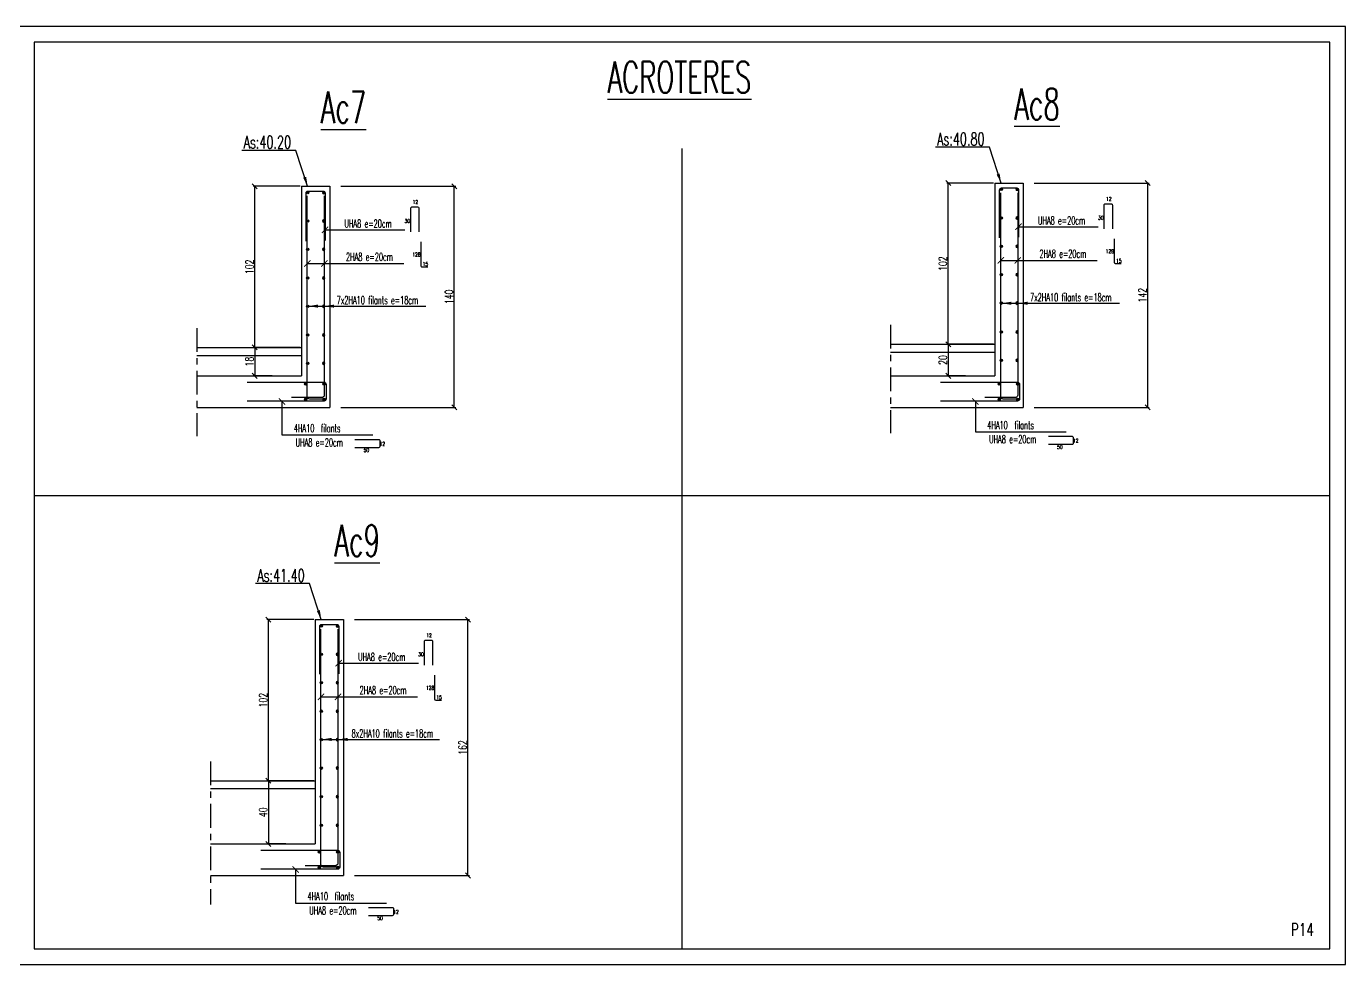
# Model space of a CAD drawing. Extents: x 308 to 787, y -199 to -146.
# Drawn here: x 766.09 to 786.97, y -169.39 to -154.54 of the extents above; entities that cross this region are included whole.
import ezdxf

# ---------------------------------------------------------------- set-up
doc = ezdxf.new("R2010")
doc.units = 0
doc.header["$LTSCALE"] = 0.5
doc.header["$MEASUREMENT"] = 0
doc.linetypes.add('AXES2', pattern=[1.125, 0.75, -0.125, 0.125, -0.125])
doc.layers.get('0').update_dxf_attribs({"linetype": 'CONTINUOUS'})
doc.layers.get('DEFPOINTS').update_dxf_attribs({"linetype": 'CONTINUOUS'})
for name, color, linetype in [('CADRE-CART', 7, 'CONTINUOUS'), ('COTATION', 7, 'CONTINUOUS'), ('FERRAILLAGE', 1, 'CONTINUOUS'), ('HABILLAGE', 7, 'CONTINUOUS'), ('I84 - FERRAILLAGE', 1, 'CONTINUOUS'), ('MURS', 3, 'CONTINUOUS'), ('Texte', 7, 'CONTINUOUS')]:
    doc.layers.add(name, color=color, linetype=linetype)
doc.styles.add('ROMANS8', font='romans.shx', dxfattribs={"width": 0.7})
doc.dimstyles.new('COT50 cm', dxfattribs={"dimtxt": 0.15, "dimasz": 0.06, "dimexe": 0.03, "dimexo": 0.1, "dimgap": 0.05, "dimtad": 1, "dimdec": 0, "dimlfac": 100, "dimzin": 0, "dimdsep": 46, "dimtxsty": 'ROMANS8', "dimblk1": 'OBLIQUE', "dimblk2": 'OBLIQUE', "dimsah": 1, "dimcen": 0.03, "dimdle": 0.03, "dimclrt": 1, "dimadec": 0, "dimazin": 0, "dimtfac": 1, "dimtdec": 0, "dimtmove": 0, "dimatfit": 3, "dimfxl": 0, "dimtolj": 1, "dimtzin": 0, "dimlwd": -1, "dimlwe": -1, "dimarcsym": 0})
doc.dimstyles.new('I84 1-20 cm', dxfattribs={"dimscale": 0.4, "dimtxt": 0.32, "dimasz": 0.2, "dimexe": 0.06, "dimexo": 0.05, "dimgap": 0.05, "dimtad": 1, "dimdec": 1, "dimlfac": 40, "dimzin": 9, "dimdsep": 46, "dimtxsty": 'ROMANS8', "dimblk": 'OBLIQUE', "dimcen": 0.09, "dimclrd": 256, "dimclre": 256, "dimclrt": 1, "dimadec": 0, "dimazin": 0, "dimtfac": 1, "dimtdec": 1, "dimtofl": 0, "dimtmove": 2, "dimatfit": 3, "dimfxl": 0, "dimtolj": 1, "dimtzin": 0, "dimarcsym": 0})

# ---------------------------------------------------------------- blocks, each defined once
blk = doc.blocks.new('_Oblique')
at = {"layer": 'COTATION', "color": 0, "lineweight": -2}
blk.add_line((-0.5, -0.5), (0.5, 0.5), dxfattribs=at)
blk = doc.blocks.new('*D990')
at = {"layer": 'COTATION', "lineweight": -2, "transparency": 16777216}
for p, q in [((770.425, -157.071), (769.683, -157.071)), ((769.707, -159.621), (769.707, -157.071)), ((770.425, -159.621), (769.683, -159.621))]:
    blk.add_line(p, q, dxfattribs=at)
at = {"layer": 'DEFPOINTS', "color": 0, "transparency": 16777216}
for p in [(769.707, -157.071), (770.445, -157.071), (770.445, -159.621)]:
    blk.add_point(p, dxfattribs=at)
at = {"layer": 'COTATION', "lineweight": -2, "transparency": 16777216, "xscale": 0.08000000000000002, "yscale": 0.08000000000000002, "zscale": 0.08000000000000002}
for p, rotation in [((769.707, -157.071), 90), ((769.707, -159.621), 270)]:
    blk.add_blockref('_Oblique', p, dxfattribs=dict(at, rotation=rotation))
at = {"layer": 'COTATION', "color": 1, "transparency": 16777216, "insert": (769.623, -158.346), "char_height": 0.128, "attachment_point": 5, "rotation": 90, "style": 'ROMANS8'}
blk.add_mtext('\\A1;102', dxfattribs=at)
blk = doc.blocks.new('A$C27DF6537')
at = {"layer": 'I84 - FERRAILLAGE', "linetype": 'Continuous'}
blk.add_hatch(color=256, dxfattribs=at).paths.add_polyline_path([(0.0075, 0, 1), (-0.0075, 0, 1)])
blk.add_circle((0, 0), 0.0075, dxfattribs=at)
blk = doc.blocks.new('*D993')
at = {"layer": 'COTATION', "lineweight": -2, "transparency": 16777216}
for p, q in [((770.425, -159.621), (769.683, -159.621)), ((769.707, -159.621), (769.707, -160.071)), ((769.981, -160.071), (769.683, -160.071))]:
    blk.add_line(p, q, dxfattribs=at)
at = {"layer": 'DEFPOINTS', "color": 0, "transparency": 16777216}
for p in [(770.445, -159.621), (769.707, -160.071), (770.001, -160.071)]:
    blk.add_point(p, dxfattribs=at)
at = {"layer": 'COTATION', "lineweight": -2, "transparency": 16777216, "xscale": 0.08000000000000002, "yscale": 0.08000000000000002, "zscale": 0.08000000000000002}
for p, rotation in [((769.707, -159.621), 90), ((769.707, -160.071), 270)]:
    blk.add_blockref('_Oblique', p, dxfattribs=dict(at, rotation=rotation))
at = {"layer": 'COTATION', "color": 1, "transparency": 16777216, "insert": (769.623, -159.846), "char_height": 0.128, "attachment_point": 5, "rotation": 90, "style": 'ROMANS8'}
blk.add_mtext('\\A1;18', dxfattribs=at)
blk = doc.blocks.new('*D994')
at = {"layer": 'COTATION', "lineweight": -2, "transparency": 16777216}
for p, q in [((771.068, -157.071), (772.888, -157.071)), ((772.864, -160.571), (772.864, -157.071)), ((771.068, -160.571), (772.888, -160.571))]:
    blk.add_line(p, q, dxfattribs=at)
at = {"layer": 'DEFPOINTS', "color": 0, "transparency": 16777216}
for p in [(771.048, -157.071), (772.864, -157.071), (771.048, -160.571)]:
    blk.add_point(p, dxfattribs=at)
at = {"layer": 'COTATION', "lineweight": -2, "transparency": 16777216, "xscale": 0.08000000000000002, "yscale": 0.08000000000000002, "zscale": 0.08000000000000002}
for p, rotation in [((772.864, -157.071), 90), ((772.864, -160.571), 270)]:
    blk.add_blockref('_Oblique', p, dxfattribs=dict(at, rotation=rotation))
at = {"layer": 'COTATION', "color": 1, "transparency": 16777216, "insert": (772.78, -158.821), "char_height": 0.128, "attachment_point": 5, "rotation": 90, "style": 'ROMANS8'}
blk.add_mtext('\\A1;140', dxfattribs=at)
blk = doc.blocks.new('*D995')
at = {"layer": 'COTATION', "lineweight": -2, "transparency": 16777216}
for p, q in [((781.398, -157.021), (780.656, -157.021)), ((780.68, -159.571), (780.68, -157.021)), ((781.398, -159.571), (780.656, -159.571))]:
    blk.add_line(p, q, dxfattribs=at)
at = {"layer": 'DEFPOINTS', "color": 0, "transparency": 16777216}
for p in [(780.68, -157.021), (781.418, -157.021), (781.418, -159.571)]:
    blk.add_point(p, dxfattribs=at)
at = {"layer": 'COTATION', "lineweight": -2, "transparency": 16777216, "xscale": 0.08000000000000002, "yscale": 0.08000000000000002, "zscale": 0.08000000000000002}
for p, rotation in [((780.68, -157.021), 90), ((780.68, -159.571), 270)]:
    blk.add_blockref('_Oblique', p, dxfattribs=dict(at, rotation=rotation))
at = {"layer": 'COTATION', "color": 1, "transparency": 16777216, "insert": (780.596, -158.296), "char_height": 0.128, "attachment_point": 5, "rotation": 90, "style": 'ROMANS8'}
blk.add_mtext('\\A1;102', dxfattribs=at)
blk = doc.blocks.new('*D996')
at = {"layer": 'COTATION', "lineweight": -2, "transparency": 16777216}
for p, q in [((781.398, -159.571), (780.656, -159.571)), ((780.68, -159.571), (780.68, -160.071)), ((780.954, -160.071), (780.656, -160.071))]:
    blk.add_line(p, q, dxfattribs=at)
at = {"layer": 'DEFPOINTS', "color": 0, "transparency": 16777216}
for p in [(781.418, -159.571), (780.68, -160.071), (780.974, -160.071)]:
    blk.add_point(p, dxfattribs=at)
at = {"layer": 'COTATION', "lineweight": -2, "transparency": 16777216, "xscale": 0.08000000000000002, "yscale": 0.08000000000000002, "zscale": 0.08000000000000002}
for p, rotation in [((780.68, -159.571), 90), ((780.68, -160.071), 270)]:
    blk.add_blockref('_Oblique', p, dxfattribs=dict(at, rotation=rotation))
at = {"layer": 'COTATION', "color": 1, "transparency": 16777216, "insert": (780.596, -159.821), "char_height": 0.128, "attachment_point": 5, "rotation": 90, "style": 'ROMANS8'}
blk.add_mtext('\\A1;20', dxfattribs=at)
blk = doc.blocks.new('*D997')
at = {"layer": 'COTATION', "lineweight": -2, "transparency": 16777216}
for p, q in [((782.041, -157.021), (783.861, -157.021)), ((783.837, -160.571), (783.837, -157.021)), ((782.041, -160.571), (783.861, -160.571))]:
    blk.add_line(p, q, dxfattribs=at)
at = {"layer": 'DEFPOINTS', "color": 0, "transparency": 16777216}
for p in [(782.021, -157.021), (783.837, -157.021), (782.021, -160.571)]:
    blk.add_point(p, dxfattribs=at)
at = {"layer": 'COTATION', "lineweight": -2, "transparency": 16777216, "xscale": 0.08000000000000002, "yscale": 0.08000000000000002, "zscale": 0.08000000000000002}
for p, rotation in [((783.837, -157.021), 90), ((783.837, -160.571), 270)]:
    blk.add_blockref('_Oblique', p, dxfattribs=dict(at, rotation=rotation))
at = {"layer": 'COTATION', "color": 1, "transparency": 16777216, "insert": (783.753, -158.796), "char_height": 0.128, "attachment_point": 5, "rotation": 90, "style": 'ROMANS8'}
blk.add_mtext('\\A1;142', dxfattribs=at)
blk = doc.blocks.new('*D998')
at = {"layer": 'COTATION', "lineweight": -2, "transparency": 16777216}
for p, q in [((770.641, -163.929), (769.899, -163.929)), ((769.923, -166.479), (769.923, -163.929)), ((770.641, -166.479), (769.899, -166.479))]:
    blk.add_line(p, q, dxfattribs=at)
at = {"layer": 'DEFPOINTS', "color": 0, "transparency": 16777216}
for p in [(769.923, -163.929), (770.661, -163.929), (770.661, -166.479)]:
    blk.add_point(p, dxfattribs=at)
at = {"layer": 'COTATION', "lineweight": -2, "transparency": 16777216, "xscale": 0.08000000000000002, "yscale": 0.08000000000000002, "zscale": 0.08000000000000002}
for p, rotation in [((769.923, -163.929), 90), ((769.923, -166.479), 270)]:
    blk.add_blockref('_Oblique', p, dxfattribs=dict(at, rotation=rotation))
at = {"layer": 'COTATION', "color": 1, "transparency": 16777216, "insert": (769.839, -165.204), "char_height": 0.128, "attachment_point": 5, "rotation": 90, "style": 'ROMANS8'}
blk.add_mtext('\\A1;102', dxfattribs=at)
blk = doc.blocks.new('*D999')
at = {"layer": 'COTATION', "lineweight": -2, "transparency": 16777216}
for p, q in [((770.641, -166.479), (769.899, -166.479)), ((769.923, -166.479), (769.923, -167.479)), ((770.197, -167.479), (769.899, -167.479))]:
    blk.add_line(p, q, dxfattribs=at)
at = {"layer": 'DEFPOINTS', "color": 0, "transparency": 16777216}
for p in [(770.661, -166.479), (769.923, -167.479), (770.217, -167.479)]:
    blk.add_point(p, dxfattribs=at)
at = {"layer": 'COTATION', "lineweight": -2, "transparency": 16777216, "xscale": 0.08000000000000002, "yscale": 0.08000000000000002, "zscale": 0.08000000000000002}
for p, rotation in [((769.923, -166.479), 90), ((769.923, -167.479), 270)]:
    blk.add_blockref('_Oblique', p, dxfattribs=dict(at, rotation=rotation))
at = {"layer": 'COTATION', "color": 1, "transparency": 16777216, "insert": (769.839, -166.979), "char_height": 0.128, "attachment_point": 5, "rotation": 90, "style": 'ROMANS8'}
blk.add_mtext('\\A1;40', dxfattribs=at)
blk = doc.blocks.new('*D1000')
at = {"layer": 'COTATION', "lineweight": -2, "transparency": 16777216}
for p, q in [((771.284, -163.929), (773.104, -163.929)), ((773.08, -167.979), (773.08, -163.929)), ((771.284, -167.979), (773.104, -167.979))]:
    blk.add_line(p, q, dxfattribs=at)
at = {"layer": 'DEFPOINTS', "color": 0, "transparency": 16777216}
for p in [(771.264, -163.929), (773.08, -163.929), (771.264, -167.979)]:
    blk.add_point(p, dxfattribs=at)
at = {"layer": 'COTATION', "lineweight": -2, "transparency": 16777216, "xscale": 0.08000000000000002, "yscale": 0.08000000000000002, "zscale": 0.08000000000000002}
for p, rotation in [((773.08, -163.929), 90), ((773.08, -167.979), 270)]:
    blk.add_blockref('_Oblique', p, dxfattribs=dict(at, rotation=rotation))
at = {"layer": 'COTATION', "color": 1, "transparency": 16777216, "insert": (772.996, -165.954), "char_height": 0.128, "attachment_point": 5, "rotation": 90, "style": 'ROMANS8'}
blk.add_mtext('\\A1;162', dxfattribs=at)

msp = doc.modelspace()

# ---------------------------------------------------------------- linework, layer by layer
at = {"color": 4}
msp.add_lwpolyline([(786.9678, -169.39), (786.9678, -154.54), (765.9678, -154.54), (765.9678, -169.39)], close=True, dxfattribs=at)
at = {"color": 7}
msp.add_lwpolyline([(766.2178, -169.14), (786.7178, -169.14), (786.7178, -154.79), (766.2178, -154.79)], close=True, dxfattribs=at)
at = {"layer": 'CADRE-CART'}
msp.add_line((776.4678, -169.14), (776.4678, -156.4703), dxfattribs=at)
at = {"layer": 'COTATION', "color": 0}
for p, q in [((768.7925, -159.6215), (770.4449, -159.6215)), ((779.7655, -159.5715), (781.4179, -159.5715)), ((768.7925, -159.7465), (770.4449, -159.7465)), ((779.7655, -159.6965), (781.4179, -159.6965)), ((769.0086, -166.4795), (770.661, -166.4795)), ((769.0086, -166.6045), (770.661, -166.6045))]:
    msp.add_line(p, q, dxfattribs=at)
at = {"layer": 'COTATION'}
for q in [(786.7178, -161.965), (776.4678, -161.965)]:
    msp.add_line((766.2178, -161.965), q, dxfattribs=at)
at = {"layer": 'FERRAILLAGE', "color": 6, "linetype": 'AXES2'}
for p, q in [((779.7655, -159.2644), (779.7655, -160.9783)), ((768.7925, -159.3144), (768.7925, -161.0283)), ((769.0086, -166.1725), (769.0086, -168.4364))]:
    msp.add_line(p, q, dxfattribs=at)
at = {"layer": 'FERRAILLAGE'}
for points in [[(770.5199, -157.9374), (770.5199, -157.1765, -0.4142136), (770.5499, -157.1465), (770.7899, -157.1465, -0.4142136), (770.8199, -157.1765), (770.8199, -157.9269)], [(781.7787, -157.1719), (781.7787, -160.3757, -0.4142136), (781.7387, -160.4157), (781.2608, -160.4157)], [(781.4929, -157.8874), (781.4929, -157.1265, -0.4142136), (781.5229, -157.0965), (781.7629, -157.0965, -0.4142136), (781.7929, -157.1265), (781.7929, -157.8769)], [(781.7472, -160.4392), (781.5512, -160.4392, -0.4142136), (781.5112, -160.3992), (781.5112, -157.1719)], [(770.8057, -157.2219), (770.8057, -160.3757, -0.4142136), (770.7657, -160.4157), (770.2877, -160.4157)], [(770.7742, -160.4392), (770.5782, -160.4392, -0.4142136), (770.5382, -160.3992), (770.5382, -157.2219)], [(772.1745, -157.7921), (772.1745, -157.4174, -0.4142136), (772.1945, -157.3974), (772.2845, -157.3974, -0.4142136), (772.3045, -157.4174), (772.3045, -157.7921)], [(783.1476, -157.7421), (783.1476, -157.3674, -0.4142136), (783.1676, -157.3474), (783.2576, -157.3474, -0.4142136), (783.2776, -157.3674), (783.2776, -157.7421)], [(772.3342, -157.9501), (772.3342, -158.3247, 0.4142136), (772.3542, -158.3447), (772.4442, -158.3447)], [(783.3073, -157.9001), (783.3073, -158.2747, 0.4142136), (783.3273, -158.2947), (783.4173, -158.2947)], [(769.5843, -160.1714), (770.8043, -160.1714, -0.4142136), (770.8343, -160.2014), (770.8343, -160.4415, -0.4142136), (770.8043, -160.4715), (769.5843, -160.4715)], [(780.5574, -160.1714), (781.7774, -160.1714, -0.4142136), (781.8074, -160.2014), (781.8074, -160.4415, -0.4142136), (781.7774, -160.4715), (780.5574, -160.4715)], [(771.2909, -161.078), (771.6656, -161.078, -0.4142136), (771.6856, -161.098), (771.6856, -161.188, -0.4142136), (771.6656, -161.208), (771.2909, -161.208)], [(782.2639, -161.028), (782.6386, -161.028, -0.4142136), (782.6586, -161.048), (782.6586, -161.138, -0.4142136), (782.6386, -161.158), (782.2639, -161.158)], [(770.736, -164.7954), (770.736, -164.0345, -0.4142136), (770.766, -164.0045), (771.006, -164.0045, -0.4142136), (771.036, -164.0345), (771.036, -164.7849)], [(771.0218, -164.0799), (771.0218, -167.7838, -0.4142136), (770.9818, -167.8238), (770.5039, -167.8238)], [(770.9903, -167.8473), (770.7943, -167.8473, -0.4142136), (770.7543, -167.8073), (770.7543, -164.0799)], [(772.3906, -164.6502), (772.3906, -164.2755, -0.4142136), (772.4106, -164.2555), (772.5006, -164.2555, -0.4142136), (772.5206, -164.2755), (772.5206, -164.6502)], [(772.5503, -164.8081), (772.5503, -165.1828, 0.4142136), (772.5703, -165.2028), (772.6603, -165.2028)], [(769.8005, -167.5795), (771.0205, -167.5795, -0.4142136), (771.0505, -167.6095), (771.0505, -167.8495, -0.4142136), (771.0205, -167.8795), (769.8005, -167.8795)], [(771.507, -168.4861), (771.8817, -168.4861, -0.4142136), (771.9017, -168.5061), (771.9017, -168.5961, -0.4142136), (771.8817, -168.6161), (771.507, -168.6161)]]:
    msp.add_lwpolyline(points, format="xyb", dxfattribs=at)
at = {"layer": 'MURS'}
for p, q in [((770.4449, -157.0715), (770.4449, -160.0715)), ((770.4449, -157.0715), (770.8949, -157.0715)), ((770.8949, -157.0715), (770.8949, -160.5715)), ((781.4179, -157.0215), (781.4179, -160.0715)), ((781.4179, -157.0215), (781.8679, -157.0215)), ((781.8679, -157.0215), (781.8679, -160.5715)), ((768.7925, -160.0715), (770.4449, -160.0715)), ((779.7655, -160.0715), (781.4179, -160.0715)), ((768.7925, -160.5715), (770.8949, -160.5715)), ((779.7655, -160.5715), (781.8679, -160.5715)), ((770.661, -163.9295), (770.661, -167.4795)), ((770.661, -163.9295), (771.111, -163.9295)), ((771.111, -163.9295), (771.111, -167.9795)), ((769.0086, -167.4795), (770.661, -167.4795)), ((769.0086, -167.9795), (771.111, -167.9795))]:
    msp.add_line(p, q, dxfattribs=at)

# ---------------------------------------------------------------- block references
at = {"layer": 'FERRAILLAGE', "linetype": 'Continuous', "yscale": 2.5, "zscale": 2.5}
for p, xscale in [((770.5447, -157.1706), 2.5), ((770.7951, -157.1706), -2.5), ((781.5177, -157.1206), 2.5), ((781.7682, -157.1206), -2.5), ((770.5447, -157.6206), 2.5), ((770.7951, -157.6206), -2.5), ((781.5177, -157.5706), 2.5), ((781.7682, -157.5706), -2.5), ((781.5177, -158.0206), 2.5), ((781.7682, -158.0206), -2.5), ((770.5447, -158.0706), 2.5), ((770.7951, -158.0706), -2.5), ((770.5447, -158.5206), 2.5), ((770.7951, -158.5206), -2.5), ((781.5177, -158.4706), 2.5), ((781.7682, -158.4706), -2.5), ((770.5447, -158.9706), 2.5), ((770.7951, -158.9706), -2.5), ((781.5177, -158.9206), 2.5), ((781.7682, -158.9206), -2.5), ((770.5447, -159.4224), 2.5), ((770.7951, -159.4224), -2.5), ((781.5177, -159.3768), 2.5), ((781.7682, -159.3768), -2.5), ((770.5447, -159.8738), 2.5), ((770.7951, -159.8738), -2.5), ((781.5177, -159.8238), 2.5), ((781.7682, -159.8238), -2.5), ((770.5133, -160.2014), 2.5), ((770.8043, -160.2014), 2.5), ((781.4863, -160.2014), 2.5), ((781.7774, -160.2014), 2.5), ((770.5133, -160.4415), 2.5), ((770.8043, -160.4415), 2.5), ((781.4863, -160.4415), 2.5), ((781.7774, -160.4415), 2.5), ((770.7608, -164.0286), 2.5), ((771.0112, -164.0286), -2.5), ((770.7608, -164.4786), 2.5), ((771.0112, -164.4786), -2.5), ((770.7608, -164.9286), 2.5), ((771.0112, -164.9286), -2.5), ((770.7608, -165.3786), 2.5), ((771.0112, -165.3786), -2.5), ((770.7608, -165.8286), 2.5), ((771.0112, -165.8286), -2.5), ((770.7608, -166.2804), 2.5), ((771.0112, -166.2804), -2.5), ((770.7608, -166.7318), 2.5), ((771.0112, -166.7318), -2.5), ((770.7608, -167.1839), 2.5), ((771.0112, -167.1839), -2.5), ((770.7294, -167.6095), 2.5), ((771.0205, -167.6095), 2.5), ((770.7294, -167.8495), 2.5), ((771.0205, -167.8495), 2.5)]:
    msp.add_blockref('A$C27DF6537', p, dxfattribs=dict(at, xscale=xscale))

# ---------------------------------------------------------------- texts
at = {"layer": 'FERRAILLAGE', "color": 7, "style": 'ROMANS8', "width": 0.7}
for s, p in [('12', (772.2031, -157.3512)), ('12', (783.1762, -157.3012)), ('30', (772.0768, -157.6493)), ('30', (783.0498, -157.5993)), ('128', (772.1982, -158.1803)), ('128', (783.1713, -158.1303)), ('15', (783.3359, -158.2808)), ('15', (772.3628, -158.3308)), ('12', (771.6806, -161.1776)), ('12', (782.6536, -161.1276)), ('50', (771.4295, -161.2772)), ('50', (782.4025, -161.2272)), ('12', (772.4192, -164.2092)), ('30', (772.2929, -164.5074)), ('128', (772.4144, -165.0383)), ('15', (772.5789, -165.1888)), ('50', (771.6456, -168.6852)), ('12', (771.8967, -168.5856))]:
    msp.add_text(s, height=0.06, dxfattribs=at).set_placement(p)
at = {"layer": 'FERRAILLAGE', "color": 1, "style": 'ROMANS8', "width": 0.6}
for s, p in [('UHA8 e=20cm', (771.125, -157.7258)), ('UHA8 e=20cm', (782.0981, -157.6758)), ('2HA8 e=20cm', (771.1499, -158.252)), ('2HA8 e=20cm', (782.123, -158.202)), ('7x2HA10 filants e=18cm', (771.003, -158.9368)), ('7x2HA10 filants e=18cm', (781.9746, -158.8912)), ('4HA10  filants', (770.3237, -160.9642)), ('4HA10  filants', (781.2968, -160.9142)), ('UHA8 e=20cm', (770.3521, -161.1883)), ('UHA8 e=20cm', (781.3252, -161.1383)), ('UHA8 e=20cm', (771.3412, -164.5838)), ('2HA8 e=20cm', (771.366, -165.1101)), ('8x2HA10 filants e=18cm', (771.2391, -165.7949)), ('4HA10  filants', (770.5398, -168.3723)), ('UHA8 e=20cm', (770.5683, -168.5963))]:
    msp.add_text(s, height=0.126654, dxfattribs=at).set_placement(p)
at = {"layer": 'HABILLAGE', "color": 1, "style": 'ROMANS8'}
for s, width, p in [('As:40.20', 0.65, (769.5291, -156.4731)), ('As:40.80', 0.65, (780.5022, -156.4231)), ('As:41.40', 0.65, (769.7452, -163.3312)), ('P14', 0.7, (786.101, -168.9361))]:
    msp.add_text(s, height=0.2, dxfattribs=dict(at, width=width)).set_placement(p)
at = {"layer": 'Texte', "color": 4, "style": 'ROMANS8', "width": 0.6}
for s, p in [('%%UACROTERES', (775.2891, -155.5938)), ('%%UAc7', (770.7516, -156.071)), ('%%UAc8', (781.7246, -156.021)), ('%%UAc9', (770.9677, -162.929))]:
    msp.add_text(s, height=0.5, dxfattribs=at).set_placement(p)

# ---------------------------------------------------------------- dimensions: what is measured, and where the dimension line sits
at = {"layer": 'COTATION', "color": 0}
for base, p1, p2, picture, middle in [((769.7073, -157.0715), (770.4449, -159.6215), (770.4449, -157.0715), '*D990', (769.6233, -158.3465)), ((772.8641, -157.0715), (771.0483, -160.5715), (771.0483, -157.0715), '*D994', (772.7801, -158.8215)), ((780.6803, -157.0215), (781.4179, -159.5715), (781.4179, -157.0215), '*D995', (780.5963, -158.2965)), ((783.8371, -157.0215), (782.0213, -160.5715), (782.0213, -157.0215), '*D997', (783.7531, -158.7965)), ((769.7073, -160.0715), (770.4449, -159.6215), (770.0009, -160.0715), '*D993', (769.6233, -159.8465)), ((780.6803, -160.0715), (781.4179, -159.5715), (780.9739, -160.0715), '*D996', (780.5963, -159.8215)), ((769.9234, -163.9295), (770.661, -166.4795), (770.661, -163.9295), '*D998', (769.8394, -165.2045)), ((773.0802, -163.9295), (771.2644, -167.9795), (771.2644, -163.9295), '*D1000', (772.9962, -165.9545)), ((769.9234, -167.4795), (770.661, -166.4795), (770.217, -167.4795), '*D999', (769.8394, -166.9795))]:
    dim = msp.add_linear_dim(base=base, p1=p1, p2=p2, angle=90, dimstyle='I84 1-20 cm', dxfattribs=at)
    dim.commit()
    dim.dimension.update_dxf_attribs({"geometry": picture, "text_midpoint": middle})

# ---------------------------------------------------------------- leaders
at = {"layer": 'COTATION'}
for points, override in [([(770.5433, -157.0715), (770.3577, -156.502), (769.5027, -156.502)], {"dimasz": 0.15, "dimtad": 0}), ([(781.5164, -157.0215), (781.3307, -156.452), (780.4757, -156.452)], {"dimasz": 0.15, "dimtad": 0}), ([(770.8199, -157.7603), (772.079, -157.7603)], {"dimasz": 0.1, "dimtad": 0, "dimldrblk": 'ArchTick'}), ([(781.7929, -157.7103), (783.052, -157.7103)], {"dimasz": 0.1, "dimtad": 0, "dimldrblk": 'ArchTick'}), ([(781.5112, -158.2429), (782.7703, -158.2429)], {"dimasz": 0.1, "dimtad": 0, "dimldrblk": 'ArchTick'}), ([(781.7787, -158.2429), (783.0378, -158.2429)], {"dimasz": 0.1, "dimtad": 0, "dimldrblk": 'ArchTick'}), ([(770.5382, -158.2929), (771.7972, -158.2929)], {"dimasz": 0.1, "dimtad": 0, "dimldrblk": 'ArchTick'}), ([(770.8057, -158.2929), (772.0647, -158.2929)], {"dimasz": 0.1, "dimtad": 0, "dimldrblk": 'ArchTick'}), ([(770.5557, -158.9678), (772.1591, -158.9678)], {"dimasz": 0.15, "dimtad": 0}), ([(770.8114, -158.9678), (772.4149, -158.9678)], {"dimasz": 0.15, "dimtad": 0}), ([(781.5288, -158.9222), (783.1322, -158.9222)], {"dimasz": 0.15, "dimtad": 0}), ([(781.7845, -158.9222), (783.3879, -158.9222)], {"dimasz": 0.15, "dimtad": 0}), ([(770.1368, -160.4773), (770.1368, -161.0066), (771.5754, -161.0066)], {"dimasz": 0.1, "dimtad": 0, "dimldrblk": 'ArchTick'}), ([(781.1098, -160.4773), (781.1098, -160.9566), (782.5485, -160.9566)], {"dimasz": 0.1, "dimtad": 0, "dimldrblk": 'ArchTick'}), ([(770.7595, -163.9295), (770.5738, -163.3601), (769.7188, -163.3601)], {"dimasz": 0.15, "dimtad": 0}), ([(771.036, -164.6183), (772.2951, -164.6183)], {"dimasz": 0.1, "dimtad": 0, "dimldrblk": 'ArchTick'}), ([(770.7543, -165.151), (772.0134, -165.151)], {"dimasz": 0.1, "dimtad": 0, "dimldrblk": 'ArchTick'}), ([(771.0218, -165.151), (772.2809, -165.151)], {"dimasz": 0.1, "dimtad": 0, "dimldrblk": 'ArchTick'}), ([(770.7718, -165.8259), (772.3753, -165.8259)], {"dimasz": 0.15, "dimtad": 0}), ([(771.0276, -165.8259), (772.631, -165.8259)], {"dimasz": 0.15, "dimtad": 0}), ([(770.3529, -167.8853), (770.3529, -168.4147), (771.7916, -168.4147)], {"dimasz": 0.1, "dimtad": 0, "dimldrblk": 'ArchTick'})]:
    msp.add_leader(points, dimstyle='COT50 cm', override=override, dxfattribs=at)

doc.saveas('drawing.dxf')
